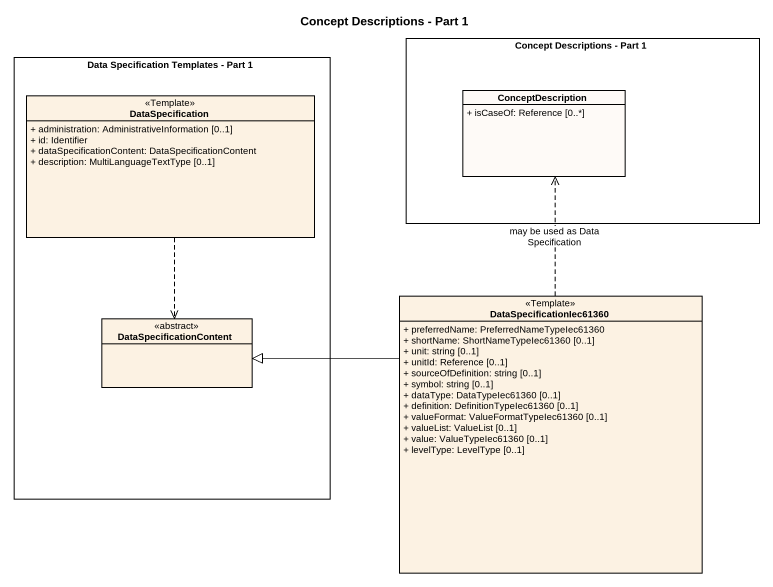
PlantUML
@startuml
title Concept Descriptions - Part 1
hide circle
hide empty members
skinparam classAttributeIconSize 0
rectangle "Concept Descriptions - Part 1" as Concept_Descriptions_Part_1 {
  class ConceptDescription #FEFAF7 {
    + isCaseOf: Reference [0..*]
  }
}
rectangle "Data Specification Templates - Part 1" as Data_Specification {
  class DataSpecification <<Template>> {
    + administration: AdministrativeInformation [0..1]
    + id: Identifier
    + dataSpecificationContent: DataSpecificationContent
    + description: MultiLanguageTextType [0..1]
  }
  class DataSpecificationContent <<abstract>>
}
class DataSpecificationIec61360 <<Template>> {
  + preferredName: PreferredNameTypeIec61360
  + shortName: ShortNameTypeIec61360 [0..1]
  + unit: string [0..1]
  + unitId: Reference [0..1]
  + sourceOfDefinition: string [0..1]
  + symbol: string [0..1]
  + dataType: DataTypeIec61360 [0..1]
  + definition: DefinitionTypeIec61360 [0..1]
  + valueFormat: ValueFormatTypeIec61360 [0..1]
  + valueList: ValueList [0..1]
  + value: ValueTypeIec61360 [0..1]
  + levelType: LevelType [0..1]
}
DataSpecification ..> DataSpecificationContent
DataSpecificationIec61360 .up.> ConceptDescription : may be used as Data Specification
DataSpecificationIec61360 -left-|> DataSpecificationContent
@enduml
